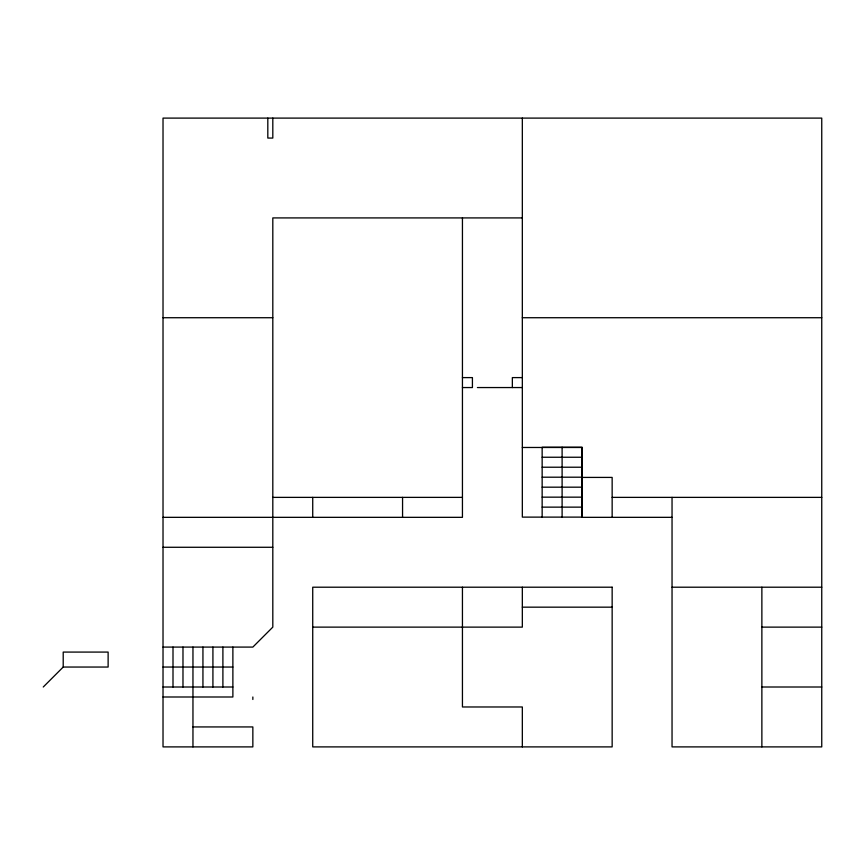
<?xml version="1.0" encoding="UTF-8"?>
<svg xmlns="http://www.w3.org/2000/svg" width="865" height="865" viewBox="0 0 865 865"><rect width="100%" height="100%" fill="white"/><g stroke="black" fill="none" stroke-linecap="round" stroke-linejoin="round"><path stroke-width="1.3" d="M43.25 687.005L63.21 667.045L108.125 667.045L108.125 652.08L63.21 652.08L63.21 667.045M522.33 217.915L272.81 217.915L272.81 627.125L252.85 647.085L163.02 647.085M163.02 317.725L272.81 317.725M522.33 317.725L821.75 317.725M462.44 377.605L472.42 377.605L472.42 387.552L462.44 387.552M522.33 377.605L512.35 377.605L512.35 387.552M477.415 387.552L522.33 387.552M522.33 447.475L582.21 447.475L582.21 517.335L672.04 517.335M542.15 457.239L582.069 457.239M542.15 467.219L582.069 467.219M542.15 477.199L582.069 477.199M582.21 477.415L612.15 477.415L612.15 517.335M542.15 487.179L582.069 487.179M542.15 497.159L582.069 497.159M272.81 497.375L462.44 497.375M612.15 497.375L821.75 497.375M542.15 507.139L582.069 507.139M163.02 517.335L462.44 517.335L462.44 217.915M163.02 547.275L272.81 547.275M672.04 587.205L821.75 587.205M522.33 607.165L612.15 607.165M312.73 627.125L522.33 627.125L522.33 587.205M761.87 627.125L821.75 627.125M163.02 667.045L232.88 667.045M163.02 687.005L232.88 687.005M761.87 687.005L821.75 687.005M163.02 696.995L232.88 696.995L232.88 647.085M192.96 726.935L252.85 726.935L252.85 746.895L163.02 746.895L163.02 118.105L821.75 118.105L821.75 746.895L672.04 746.895L672.04 497.375M761.87 587.205L761.87 746.895M562.109 447.259L562.109 517.119M542.15 517.119L542.15 447.259L582.069 447.259L582.069 517.119L522.33 517.119L522.33 118.105M522.33 746.895L522.33 706.975L462.44 706.975L462.44 587.205M402.56 497.375L402.56 517.335M312.73 497.375L312.73 517.335M272.81 118.105L272.81 138.065L267.815 138.065L267.815 118.105M252.85 696.995L252.85 699.482M222.9 647.085L222.9 687.005M212.92 647.085L212.92 687.005M202.94 647.085L202.94 687.005M192.96 647.085L192.96 746.895M182.98 647.085L182.98 687.005M173 647.085L173 687.005M612.15 587.205L312.73 587.205L312.73 746.895L612.15 746.895L612.15 587.205"/></g></svg>
